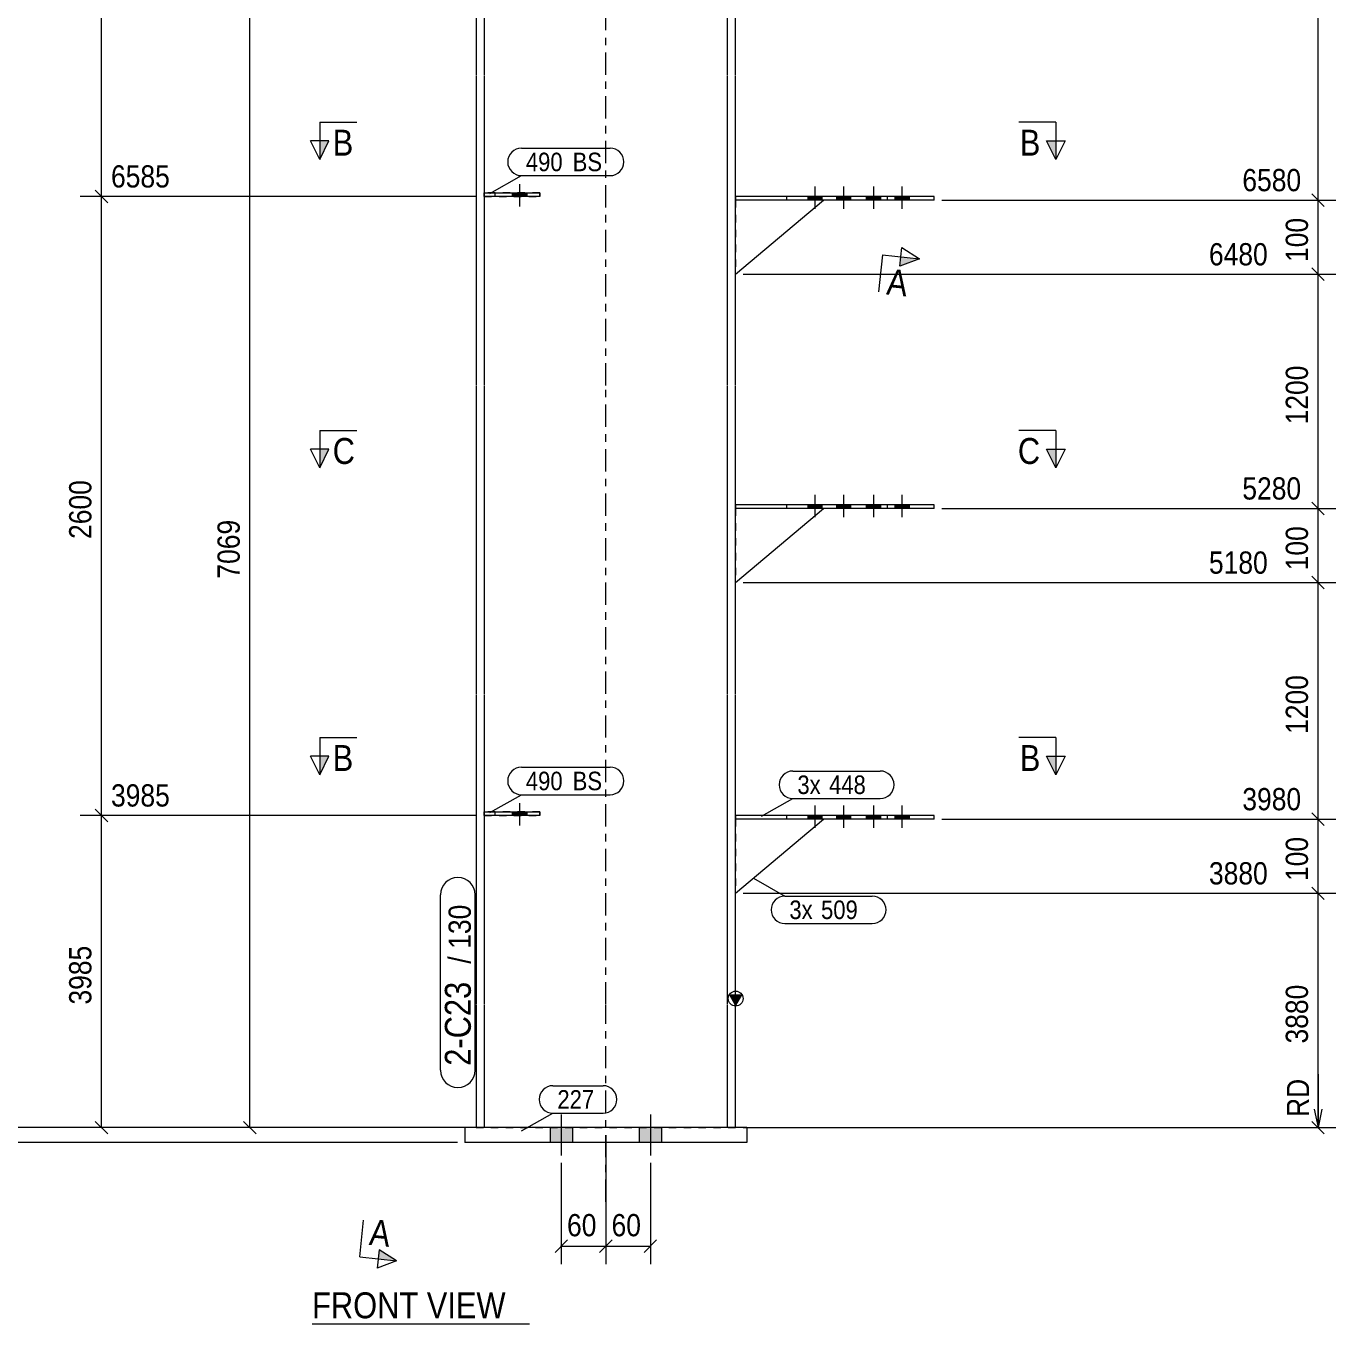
# Model space of a CAD drawing. Header units: millimetres. Extents: x 2 to 579, y 0 to 825.
# Drawn here: x 217.7 to 394.2, y 427.5 to 602.5 of the extents above; entities that cross this region are included whole.
import ezdxf

# ---------------------------------------------------------------- set-up
doc = ezdxf.new("R2010")
doc.units = ezdxf.units.MM
for name, pattern in [('XKITLINE00', [0]), ('XKITLINE01', [4, 1, -1, 1, -1]), ('XKITLINE02', [4, 2, -2]), ('XKITLINE03', [6, 3, -1, 1, -1])]:
    doc.linetypes.add(name, pattern=pattern)
for name, color, linetype, lineweight in [('Bolt', 3, 'Continuous', 0), ('Dimensions', 7, 'Continuous', 0), ('OtherObjectType', 7, 'Continuous', 0), ('Part', 2, 'Continuous', 0), ('PartMark', 7, 'Continuous', 0), ('Section', 6, 'Continuous', 0)]:
    doc.layers.add(name, color=color, linetype=linetype, lineweight=lineweight)
doc.styles.add('ARIAL', font='ARIAL.TTF')

# ---------------------------------------------------------------- blocks, each defined once
blk = doc.blocks.new('*A8')
at = {"layer": 'Bolt'}
for points in [[(291.31, 453.93), (291.31, 451.93), (288.31, 451.93), (288.31, 453.93)], [(291.31, 453.93), (291.31, 451.93), (288.31, 451.93), (288.31, 453.93)], [(303.31, 453.93), (303.31, 451.93), (300.31, 451.93), (300.31, 453.93)], [(303.31, 453.93), (303.31, 451.93), (300.31, 451.93), (300.31, 453.93)]]:
    blk.add_hatch(color=3, dxfattribs=at).paths.add_polyline_path(points, flags=17)
at = {"layer": 'Bolt', "color": 3, "linetype": 'XKITLINE00', "lineweight": 0}
for p, q in [((289.81, 455.68), (289.81, 450.18)), ((289.81, 455.68), (289.81, 450.18)), ((301.81, 455.68), (301.81, 450.18)), ((301.81, 455.68), (301.81, 450.18)), ((288.31, 453.93), (288.31, 451.93)), ((288.31, 453.93), (288.31, 451.93)), ((291.31, 453.93), (291.31, 451.93)), ((291.31, 453.93), (291.31, 451.93)), ((300.31, 453.93), (300.31, 451.93)), ((300.31, 453.93), (300.31, 451.93)), ((303.31, 453.93), (303.31, 451.93)), ((303.31, 453.93), (303.31, 451.93))]:
    blk.add_line(p, q, dxfattribs=at)
blk = doc.blocks.new('*A10')
at = {"layer": 'Bolt', "color": 3, "linetype": 'XKITLINE02', "lineweight": 0}
for p, q in [((283.23, 496.03), (283.23, 496.53)), ((284.21, 494.68), (284.21, 497.68)), ((285.19, 496.03), (285.19, 496.53))]:
    blk.add_line(p, q, dxfattribs=at)
blk = doc.blocks.new('*A11')
at = {"layer": 'Bolt'}
blk.add_hatch(color=3, dxfattribs=at).paths.add_polyline_path([(283.23, 496.03), (283.23, 496.53), (285.19, 496.53), (285.19, 496.03)], flags=17)
at = {"layer": 'Bolt', "color": 3, "linetype": 'XKITLINE00', "lineweight": 0}
for p, q in [((283.23, 496.03), (283.23, 496.53)), ((284.21, 494.68), (284.21, 497.68)), ((285.19, 496.03), (285.19, 496.53))]:
    blk.add_line(p, q, dxfattribs=at)
blk = doc.blocks.new('*A12')
at = {"layer": 'Bolt'}
for points in [[(324.94, 496.03), (324.94, 495.53), (323.04, 495.53), (323.04, 496.03)], [(328.79, 496.03), (328.79, 495.53), (326.89, 495.53), (326.89, 496.03)], [(332.83, 496.03), (332.83, 495.53), (330.92, 495.53), (330.92, 496.03)], [(336.68, 496.03), (336.68, 495.53), (334.78, 495.53), (334.78, 496.03)]]:
    blk.add_hatch(color=3, dxfattribs=at).paths.add_polyline_path(points, flags=17)
at = {"layer": 'Bolt', "color": 3, "linetype": 'XKITLINE00', "lineweight": 0}
for p, q in [((323.99, 497.37), (323.99, 494.37)), ((327.84, 497.37), (327.84, 494.37)), ((331.87, 497.37), (331.87, 494.37)), ((335.73, 497.37), (335.73, 494.37)), ((323.04, 496.03), (323.04, 495.53)), ((324.94, 496.03), (324.94, 495.53)), ((326.89, 496.03), (326.89, 495.53)), ((328.79, 496.03), (328.79, 495.53)), ((330.92, 496.03), (330.92, 495.53)), ((332.83, 496.03), (332.83, 495.53)), ((334.78, 496.03), (334.78, 495.53)), ((336.68, 496.03), (336.68, 495.53))]:
    blk.add_line(p, q, dxfattribs=at)
blk = doc.blocks.new('*A13')
at = {"layer": 'Bolt'}
for points in [[(324.94, 537.93), (324.94, 537.43), (323.04, 537.43), (323.04, 537.93)], [(328.79, 537.93), (328.79, 537.43), (326.89, 537.43), (326.89, 537.93)], [(332.83, 537.93), (332.83, 537.43), (330.92, 537.43), (330.92, 537.93)], [(336.68, 537.93), (336.68, 537.43), (334.78, 537.43), (334.78, 537.93)]]:
    blk.add_hatch(color=3, dxfattribs=at).paths.add_polyline_path(points, flags=17)
at = {"layer": 'Bolt', "color": 3, "linetype": 'XKITLINE00', "lineweight": 0}
for p, q in [((323.99, 539.27), (323.99, 536.27)), ((327.84, 539.27), (327.84, 536.27)), ((331.87, 539.27), (331.87, 536.27)), ((335.73, 539.27), (335.73, 536.27)), ((323.04, 537.93), (323.04, 537.43)), ((324.94, 537.93), (324.94, 537.43)), ((326.89, 537.93), (326.89, 537.43)), ((328.79, 537.93), (328.79, 537.43)), ((330.92, 537.93), (330.92, 537.43)), ((332.83, 537.93), (332.83, 537.43)), ((334.78, 537.93), (334.78, 537.43)), ((336.68, 537.93), (336.68, 537.43))]:
    blk.add_line(p, q, dxfattribs=at)
blk = doc.blocks.new('*A14')
at = {"layer": 'Bolt'}
for points in [[(324.94, 579.51), (324.94, 579.01), (323.04, 579.01), (323.04, 579.51)], [(328.79, 579.51), (328.79, 579.01), (326.89, 579.01), (326.89, 579.51)], [(332.83, 579.51), (332.83, 579.01), (330.92, 579.01), (330.92, 579.51)], [(336.68, 579.51), (336.68, 579.01), (334.78, 579.01), (334.78, 579.51)]]:
    blk.add_hatch(color=3, dxfattribs=at).paths.add_polyline_path(points, flags=17)
at = {"layer": 'Bolt', "color": 3, "linetype": 'XKITLINE00', "lineweight": 0}
for p, q in [((323.99, 580.85), (323.99, 577.85)), ((327.84, 580.85), (327.84, 577.85)), ((331.87, 580.85), (331.87, 577.85)), ((335.73, 580.85), (335.73, 577.85)), ((323.04, 579.51), (323.04, 579.01)), ((324.94, 579.51), (324.94, 579.01)), ((326.89, 579.51), (326.89, 579.01)), ((328.79, 579.51), (328.79, 579.01)), ((330.92, 579.51), (330.92, 579.01)), ((332.83, 579.51), (332.83, 579.01)), ((334.78, 579.51), (334.78, 579.01)), ((336.68, 579.51), (336.68, 579.01))]:
    blk.add_line(p, q, dxfattribs=at)
blk = doc.blocks.new('*A15')
at = {"layer": 'Bolt', "color": 3, "linetype": 'XKITLINE02', "lineweight": 0}
for p, q in [((284.21, 578.16), (284.21, 581.16)), ((283.23, 579.51), (283.23, 580.01)), ((285.19, 579.51), (285.19, 580.01))]:
    blk.add_line(p, q, dxfattribs=at)
blk = doc.blocks.new('*A16')
at = {"layer": 'Bolt'}
blk.add_hatch(color=3, dxfattribs=at).paths.add_polyline_path([(283.23, 579.51), (283.23, 580.01), (285.19, 580.01), (285.19, 579.51)], flags=17)
at = {"layer": 'Bolt', "color": 3, "linetype": 'XKITLINE00', "lineweight": 0}
for p, q in [((284.21, 578.16), (284.21, 581.16)), ((283.23, 579.51), (283.23, 580.01)), ((285.19, 579.51), (285.19, 580.01))]:
    blk.add_line(p, q, dxfattribs=at)
blk = doc.blocks.new('*A19')
at = {"layer": 'Part'}
blk.add_hatch(color=2, dxfattribs=at).paths.add_polyline_path([(312.51, 471.84), (314.11, 471.84), (313.31, 470.44)], flags=17)
at = {"layer": 'Part', "color": 7, "linetype": 'XKITLINE03', "lineweight": 0}
for p, q in [((295.81, 595.91), (295.81, 687.62)), ((295.81, 554.01), (295.81, 595.81)), ((295.81, 512.43), (295.81, 553.91)), ((295.81, 470.53), (295.81, 512.33)), ((295.81, 443.93), (295.81, 470.43))]:
    blk.add_line(p, q, dxfattribs=at)
at = {"layer": 'Part', "color": 7, "linetype": 'XKITLINE01', "lineweight": 0}
for p, q in [((278.31, 649.3), (278.31, 679.47)), ((278.31, 679.47), (279.41, 679.35)), ((312.21, 675.9), (279.41, 679.35)), ((279.41, 679.35), (279.41, 595.91)), ((279.41, 595.81), (279.41, 580.01)), ((278.31, 453.93), (313.31, 453.93))]:
    blk.add_line(p, q, dxfattribs=at)
at = {"layer": 'Part', "color": 2, "linetype": 'XKITLINE00', "lineweight": 0}
for p, q in [((312.21, 595.91), (312.21, 675.9)), ((312.21, 675.9), (313.31, 675.78)), ((313.31, 595.91), (313.31, 675.78)), ((278.31, 649.3), (278.31, 595.91)), ((279.41, 649.19), (279.41, 595.91)), ((278.31, 595.81), (278.31, 554.01)), ((279.41, 595.81), (279.41, 554.01)), ((312.21, 554.01), (312.21, 595.81)), ((313.31, 554.01), (313.31, 595.81)), ((278.31, 553.91), (278.31, 512.43)), ((279.41, 553.91), (279.41, 512.43)), ((312.21, 512.43), (312.21, 553.91)), ((313.31, 512.43), (313.31, 553.91)), ((278.31, 512.33), (278.31, 470.53)), ((279.41, 512.33), (279.41, 470.53)), ((312.21, 470.53), (312.21, 512.33)), ((313.31, 470.53), (313.31, 512.33)), ((313.31, 470.44), (312.51, 471.84)), ((312.51, 471.84), (314.11, 471.84)), ((314.11, 471.84), (313.31, 470.44)), ((278.31, 470.43), (278.31, 453.93)), ((279.41, 470.43), (279.41, 453.93)), ((312.21, 453.93), (312.21, 470.43)), ((313.31, 453.93), (313.31, 470.43))]:
    blk.add_line(p, q, dxfattribs=at)
blk.add_circle((313.31, 471.34), 1, dxfattribs=at)
blk = doc.blocks.new('*A23')
at = {"layer": 'Part', "color": 2, "linetype": 'XKITLINE00', "lineweight": 0}
for p, q in [((314.81, 453.93), (276.81, 453.93)), ((276.81, 453.93), (276.81, 451.93)), ((314.81, 453.93), (314.81, 451.93)), ((314.81, 451.93), (276.81, 451.93))]:
    blk.add_line(p, q, dxfattribs=at)
blk = doc.blocks.new('*A29')
at = {"layer": 'Part', "color": 7, "linetype": 'XKITLINE01', "lineweight": 0}
for p, q in [((286.91, 496.53), (279.41, 496.53)), ((279.41, 496.53), (279.41, 496.03)), ((280.91, 496.03), (280.91, 496.53)), ((286.91, 496.03), (286.91, 496.53)), ((279.41, 496.03), (286.91, 496.03))]:
    blk.add_line(p, q, dxfattribs=at)
blk = doc.blocks.new('*A30')
at = {"layer": 'Part', "color": 2, "linetype": 'XKITLINE00', "lineweight": 0}
for p, q in [((279.41, 496.53), (286.91, 496.53)), ((286.91, 496.53), (286.91, 496.03)), ((286.91, 496.03), (279.41, 496.03))]:
    blk.add_line(p, q, dxfattribs=at)
at = {"layer": 'Part', "color": 7, "linetype": 'XKITLINE01', "lineweight": 0}
for p, q in [((279.41, 496.03), (279.41, 496.53)), ((280.91, 496.03), (280.91, 496.53))]:
    blk.add_line(p, q, dxfattribs=at)
blk = doc.blocks.new('*A31')
at = {"layer": 'Part', "color": 2, "linetype": 'XKITLINE00', "lineweight": 0}
blk.add_line((313.31, 485.53), (325.14, 495.53), dxfattribs=at)
at = {"layer": 'Part', "color": 7, "linetype": 'XKITLINE01', "lineweight": 0}
for p, q in [((313.31, 495.53), (313.31, 485.53)), ((325.14, 495.53), (313.31, 495.53))]:
    blk.add_line(p, q, dxfattribs=at)
blk = doc.blocks.new('*A32')
at = {"layer": 'Part', "color": 2, "linetype": 'XKITLINE00', "lineweight": 0}
for p, q in [((340.08, 496.03), (313.31, 496.03)), ((340.08, 495.53), (313.31, 495.53)), ((320.21, 495.53), (320.21, 496.03)), ((333.8, 495.53), (333.8, 496.03)), ((340.08, 495.53), (340.08, 496.03))]:
    blk.add_line(p, q, dxfattribs=at)
at = {"layer": 'Part', "color": 7, "linetype": 'XKITLINE01', "lineweight": 0}
for p, q in [((313.31, 496.03), (313.31, 495.53)), ((313.31, 495.53), (313.31, 496.03)), ((323.56, 495.53), (323.56, 496.03))]:
    blk.add_line(p, q, dxfattribs=at)
blk = doc.blocks.new('*A33')
at = {"layer": 'Part', "color": 2, "linetype": 'XKITLINE00', "lineweight": 0}
blk.add_line((313.31, 527.43), (325.14, 537.43), dxfattribs=at)
at = {"layer": 'Part', "color": 7, "linetype": 'XKITLINE01', "lineweight": 0}
for p, q in [((313.31, 537.43), (313.31, 527.43)), ((325.14, 537.43), (313.31, 537.43))]:
    blk.add_line(p, q, dxfattribs=at)
blk = doc.blocks.new('*A34')
at = {"layer": 'Part', "color": 2, "linetype": 'XKITLINE00', "lineweight": 0}
for p, q in [((340.08, 537.93), (313.31, 537.93)), ((340.08, 537.43), (313.31, 537.43)), ((320.21, 537.43), (320.21, 537.93)), ((333.8, 537.43), (333.8, 537.93)), ((340.08, 537.43), (340.08, 537.93))]:
    blk.add_line(p, q, dxfattribs=at)
at = {"layer": 'Part', "color": 7, "linetype": 'XKITLINE01', "lineweight": 0}
for p, q in [((313.31, 537.93), (313.31, 537.43)), ((313.31, 537.43), (313.31, 537.93)), ((323.56, 537.43), (323.56, 537.93))]:
    blk.add_line(p, q, dxfattribs=at)
blk = doc.blocks.new('*A35')
at = {"layer": 'Part', "color": 2, "linetype": 'XKITLINE00', "lineweight": 0}
blk.add_line((313.31, 569.01), (325.14, 579.01), dxfattribs=at)
at = {"layer": 'Part', "color": 7, "linetype": 'XKITLINE01', "lineweight": 0}
for p, q in [((313.31, 579.01), (313.31, 569.01)), ((325.14, 579.01), (313.31, 579.01))]:
    blk.add_line(p, q, dxfattribs=at)
blk = doc.blocks.new('*A36')
at = {"layer": 'Part', "color": 2, "linetype": 'XKITLINE00', "lineweight": 0}
for p, q in [((340.08, 579.51), (313.31, 579.51)), ((320.21, 579.01), (320.21, 579.51)), ((333.8, 579.01), (333.8, 579.51)), ((340.08, 579.01), (340.08, 579.51)), ((340.08, 579.01), (313.31, 579.01))]:
    blk.add_line(p, q, dxfattribs=at)
at = {"layer": 'Part', "color": 7, "linetype": 'XKITLINE01', "lineweight": 0}
for p, q in [((313.31, 579.51), (313.31, 579.01)), ((313.31, 579.01), (313.31, 579.51)), ((323.56, 579.01), (323.56, 579.51))]:
    blk.add_line(p, q, dxfattribs=at)
blk = doc.blocks.new('*A37')
at = {"layer": 'Part', "color": 7, "linetype": 'XKITLINE01', "lineweight": 0}
for p, q in [((286.91, 580.01), (279.41, 580.01)), ((279.41, 580.01), (279.41, 579.51)), ((279.41, 579.51), (286.91, 579.51)), ((280.91, 579.51), (280.91, 580.01)), ((286.91, 579.51), (286.91, 580.01))]:
    blk.add_line(p, q, dxfattribs=at)
blk = doc.blocks.new('*A38')
at = {"layer": 'Part', "color": 2, "linetype": 'XKITLINE00', "lineweight": 0}
for p, q in [((279.41, 580.01), (286.91, 580.01)), ((286.91, 579.51), (279.41, 579.51)), ((286.91, 580.01), (286.91, 579.51))]:
    blk.add_line(p, q, dxfattribs=at)
at = {"layer": 'Part', "color": 7, "linetype": 'XKITLINE01', "lineweight": 0}
for p, q in [((279.41, 579.51), (279.41, 580.01)), ((280.91, 579.51), (280.91, 580.01))]:
    blk.add_line(p, q, dxfattribs=at)
blk = doc.blocks.new('*A101')
at = {"layer": 'Dimensions', "color": 7, "linetype": 'XKITLINE00', "lineweight": 0}
for p, q in [((297.4, 696.46), (172.96, 696.46)), ((174.96, 697.31), (176.66, 695.61)), ((175.81, 451.93), (175.81, 696.46)), ((174.96, 452.78), (176.66, 451.08)), ((275.81, 451.93), (172.96, 451.93))]:
    blk.add_line(p, q, dxfattribs=at)
at = {"layer": 'Dimensions', "color": 3}
for p in [(175.81, 696.46), (175.81, 451.93)]:
    blk.add_point(p, dxfattribs=at)
at = {"layer": 'Dimensions', "color": 3, "style": 'ARIAL', "width": 0.85}
blk.add_text('7944', height=3, rotation=90.0002, dxfattribs=at).set_placement((174.46, 569.74))
blk = doc.blocks.new('*A102')
at = {"layer": 'Dimensions', "color": 7, "linetype": 'XKITLINE00', "lineweight": 0}
for p, q in [((277.31, 453.93), (184.96, 453.93)), ((186.96, 454.78), (188.66, 453.08)), ((187.81, 451.93), (187.81, 453.93)), ((186.96, 452.78), (188.66, 451.08)), ((275.81, 451.93), (184.96, 451.93))]:
    blk.add_line(p, q, dxfattribs=at)
at = {"layer": 'Dimensions', "color": 3}
for p in [(187.81, 453.93), (187.81, 451.93)]:
    blk.add_point(p, dxfattribs=at)
at = {"layer": 'Dimensions', "color": 3, "style": 'ARIAL', "width": 0.85}
blk.add_text('20', height=3, rotation=90.0002, dxfattribs=at).set_placement((186.46, 450.7))
blk = doc.blocks.new('*A103')
at = {"layer": 'Dimensions', "color": 7, "linetype": 'XKITLINE00', "lineweight": 0}
for p, q in [((314.31, 485.53), (394.21, 485.53)), ((390.96, 486.38), (392.66, 484.68)), ((391.81, 453.93), (391.81, 485.53)), ((391.81, 461.15), (391.81, 453.93)), ((391.31, 456.43), (391.81, 453.93)), ((392.31, 456.43), (391.81, 453.93)), ((314.31, 453.93), (394.21, 453.93)), ((314.31, 453.93), (394.21, 453.93)), ((390.96, 454.78), (392.66, 453.08))]:
    blk.add_line(p, q, dxfattribs=at)
at = {"layer": 'Dimensions', "color": 3}
for p in [(391.81, 485.53), (391.81, 453.93)]:
    blk.add_point(p, dxfattribs=at)
at = {"layer": 'Dimensions', "color": 7}
blk.add_point((391.81, 453.93), dxfattribs=at)
at = {"layer": 'Dimensions', "color": 3, "style": 'ARIAL', "width": 0.85}
blk.add_text('3880', height=3, dxfattribs=at).set_placement((377.11, 486.73))
for s, p in [('3880', (390.46, 465.28)), ('RD', (390.61, 455.37))]:
    blk.add_text(s, height=3, rotation=90.0002, dxfattribs=at).set_placement(p)
blk = doc.blocks.new('*A104')
at = {"layer": 'Dimensions', "color": 7, "linetype": 'XKITLINE00', "lineweight": 0}
for p, q in [((390.96, 496.38), (392.66, 494.68)), ((341.08, 495.53), (394.21, 495.53)), ((391.81, 485.53), (391.81, 495.53)), ((314.31, 485.53), (394.21, 485.53)), ((390.96, 486.38), (392.66, 484.68))]:
    blk.add_line(p, q, dxfattribs=at)
at = {"layer": 'Dimensions', "color": 3}
for p in [(391.81, 495.53), (391.81, 485.53)]:
    blk.add_point(p, dxfattribs=at)
at = {"layer": 'Dimensions', "color": 3, "style": 'ARIAL', "width": 0.85}
blk.add_text('3980', height=3, dxfattribs=at).set_placement((381.61, 496.73))
blk.add_text('100', height=3, rotation=90.0002, dxfattribs=at).set_placement((390.46, 487.19))
blk = doc.blocks.new('*A105')
at = {"layer": 'Dimensions', "color": 7, "linetype": 'XKITLINE00', "lineweight": 0}
for p, q in [((390.96, 528.28), (392.66, 526.58)), ((314.31, 527.43), (394.21, 527.43)), ((391.81, 495.53), (391.81, 527.43)), ((390.96, 496.38), (392.66, 494.68)), ((341.08, 495.53), (394.21, 495.53))]:
    blk.add_line(p, q, dxfattribs=at)
at = {"layer": 'Dimensions', "color": 3}
for p in [(391.81, 527.43), (391.81, 495.53)]:
    blk.add_point(p, dxfattribs=at)
at = {"layer": 'Dimensions', "color": 3, "style": 'ARIAL', "width": 0.85}
blk.add_text('5180', height=3, dxfattribs=at).set_placement((377.11, 528.63))
blk.add_text('1200', height=3, rotation=90.0002, dxfattribs=at).set_placement((390.46, 507.03))
blk = doc.blocks.new('*A106')
at = {"layer": 'Dimensions', "color": 7, "linetype": 'XKITLINE00', "lineweight": 0}
for p, q in [((341.08, 537.43), (394.21, 537.43)), ((390.96, 538.28), (392.66, 536.58)), ((391.81, 527.43), (391.81, 537.43)), ((390.96, 528.28), (392.66, 526.58)), ((314.31, 527.43), (394.21, 527.43))]:
    blk.add_line(p, q, dxfattribs=at)
at = {"layer": 'Dimensions', "color": 3}
for p in [(391.81, 537.43), (391.81, 527.43)]:
    blk.add_point(p, dxfattribs=at)
at = {"layer": 'Dimensions', "color": 3, "style": 'ARIAL', "width": 0.85}
blk.add_text('5280', height=3, dxfattribs=at).set_placement((381.61, 538.63))
blk.add_text('100', height=3, rotation=90.0002, dxfattribs=at).set_placement((390.46, 529.09))
blk = doc.blocks.new('*A107')
at = {"layer": 'Dimensions', "color": 7, "linetype": 'XKITLINE00', "lineweight": 0}
for p, q in [((314.31, 569.01), (394.21, 569.01)), ((390.96, 569.86), (392.66, 568.16)), ((391.81, 537.43), (391.81, 569.01)), ((341.08, 537.43), (394.21, 537.43)), ((390.96, 538.28), (392.66, 536.58))]:
    blk.add_line(p, q, dxfattribs=at)
at = {"layer": 'Dimensions', "color": 3}
for p in [(391.81, 569.01), (391.81, 537.43)]:
    blk.add_point(p, dxfattribs=at)
at = {"layer": 'Dimensions', "color": 3, "style": 'ARIAL', "width": 0.85}
blk.add_text('6480', height=3, dxfattribs=at).set_placement((377.11, 570.21))
blk.add_text('1200', height=3, rotation=90.0002, dxfattribs=at).set_placement((390.46, 548.77))
blk = doc.blocks.new('*A108')
at = {"layer": 'Dimensions', "color": 7, "linetype": 'XKITLINE00', "lineweight": 0}
for p, q in [((390.96, 579.86), (392.66, 578.16)), ((341.08, 579.01), (394.21, 579.01)), ((391.81, 569.01), (391.81, 579.01)), ((314.31, 569.01), (394.21, 569.01)), ((390.96, 569.86), (392.66, 568.16))]:
    blk.add_line(p, q, dxfattribs=at)
at = {"layer": 'Dimensions', "color": 3}
for p in [(391.81, 579.01), (391.81, 569.01)]:
    blk.add_point(p, dxfattribs=at)
at = {"layer": 'Dimensions', "color": 3, "style": 'ARIAL', "width": 0.85}
blk.add_text('6580', height=3, dxfattribs=at).set_placement((381.61, 580.21))
blk.add_text('100', height=3, rotation=90.0002, dxfattribs=at).set_placement((390.46, 570.67))
blk = doc.blocks.new('*A109')
at = {"layer": 'Dimensions', "color": 7, "linetype": 'XKITLINE00', "lineweight": 0}
for p, q in [((390.96, 660.84), (392.66, 659.15)), ((314.2, 660), (394.21, 660)), ((391.81, 579.01), (391.81, 660)), ((390.96, 579.86), (392.66, 578.16)), ((341.08, 579.01), (394.21, 579.01))]:
    blk.add_line(p, q, dxfattribs=at)
at = {"layer": 'Dimensions', "color": 3}
for p in [(391.81, 660), (391.81, 579.01)]:
    blk.add_point(p, dxfattribs=at)
at = {"layer": 'Dimensions', "color": 3, "style": 'ARIAL', "width": 0.85}
blk.add_text('7560', height=3, dxfattribs=at).set_placement((377.11, 661.2))
blk.add_text('980', height=3, rotation=90.0002, dxfattribs=at).set_placement((390.46, 616.16))
blk = doc.blocks.new('*A113')
at = {"layer": 'Dimensions', "color": 7, "linetype": 'XKITLINE00', "lineweight": 0}
for p, q in [((295.81, 452.93), (295.81, 435.53)), ((289.81, 449.18), (289.81, 435.53)), ((290.66, 438.78), (288.96, 437.08)), ((289.81, 437.93), (295.81, 437.93)), ((296.66, 438.78), (294.96, 437.08))]:
    blk.add_line(p, q, dxfattribs=at)
at = {"layer": 'Dimensions', "color": 3}
for p in [(289.81, 437.93), (295.81, 437.93)]:
    blk.add_point(p, dxfattribs=at)
at = {"layer": 'Dimensions', "color": 3, "style": 'ARIAL', "width": 0.85}
blk.add_text('60', height=3, dxfattribs=at).set_placement((290.58, 439.28))
blk = doc.blocks.new('*A114')
at = {"layer": 'Dimensions', "color": 7, "linetype": 'XKITLINE00', "lineweight": 0}
for p, q in [((295.81, 452.93), (295.81, 435.53)), ((301.81, 449.18), (301.81, 435.53)), ((296.66, 438.78), (294.96, 437.08)), ((295.81, 437.93), (301.81, 437.93)), ((302.66, 438.78), (300.96, 437.08))]:
    blk.add_line(p, q, dxfattribs=at)
at = {"layer": 'Dimensions', "color": 3}
for p in [(295.81, 437.93), (301.81, 437.93)]:
    blk.add_point(p, dxfattribs=at)
at = {"layer": 'Dimensions', "color": 3, "style": 'ARIAL', "width": 0.85}
blk.add_text('60', height=3, dxfattribs=at).set_placement((296.58, 439.28))
blk = doc.blocks.new('*A115')
at = {"layer": 'PartMark', "color": 7, "linetype": 'XKITLINE00', "lineweight": 0}
for p, q in [((273.51, 461.68), (273.51, 485.33)), ((278.21, 461.68), (278.21, 485.33))]:
    blk.add_line(p, q, dxfattribs=at)
for centre, start, end in [((275.86, 485.33), 0, 180), ((275.86, 461.68), 180, 0)]:
    blk.add_arc(centre, 2.35, start, end, dxfattribs=at)
at = {"layer": 'PartMark', "color": 3, "style": 'ARIAL', "width": 0.85}
for s, p in [('130', (277.61, 478.05)), ('/', (277.61, 476.04))]:
    blk.add_text(s, height=3, rotation=90.0002, dxfattribs=at).set_placement(p)
at = {"layer": 'PartMark', "color": 1, "style": 'ARIAL', "width": 0.85}
blk.add_text('2-C23', height=3.5, rotation=90.0002, dxfattribs=at).set_placement((277.61, 462.28))
blk = doc.blocks.new('*A116')
at = {"layer": 'PartMark', "color": 7, "linetype": 'XKITLINE00', "lineweight": 0}
for p, q in [((321.03, 502.02), (332.81, 502.02)), ((316.78, 495.93), (321.03, 498.32)), ((321.03, 498.32), (332.81, 498.32))]:
    blk.add_line(p, q, dxfattribs=at)
for centre, start, end in [((321.03, 500.17), 90, 270), ((332.81, 500.17), 270, 90)]:
    blk.add_arc(centre, 1.85, start, end, dxfattribs=at)
at = {"layer": 'PartMark', "color": 3, "style": 'ARIAL', "width": 0.85}
for s, p in [('3x', (321.63, 498.92)), ('448', (325.9, 498.92))]:
    blk.add_text(s, height=2.5, dxfattribs=at).set_placement(p)
blk = doc.blocks.new('*A117')
at = {"layer": 'PartMark', "color": 7, "linetype": 'XKITLINE00', "lineweight": 0}
for p, q in [((315.7, 487.56), (319.95, 485.16)), ((319.95, 485.16), (331.73, 485.16)), ((319.95, 481.46), (331.73, 481.46))]:
    blk.add_line(p, q, dxfattribs=at)
for centre, start, end in [((319.95, 483.31), 90, 270), ((331.73, 483.31), 270, 90)]:
    blk.add_arc(centre, 1.85, start, end, dxfattribs=at)
at = {"layer": 'PartMark', "color": 3, "style": 'ARIAL', "width": 0.85}
for s, p in [('3x', (320.55, 482.06)), ('509', (324.82, 482.06))]:
    blk.add_text(s, height=2.5, dxfattribs=at).set_placement(p)
blk = doc.blocks.new('*A119')
at = {"layer": 'PartMark', "color": 7, "linetype": 'XKITLINE00', "lineweight": 0}
for p, q in [((284.43, 586.01), (296.39, 586.01)), ((280.18, 579.92), (284.43, 582.31)), ((284.43, 582.31), (296.39, 582.31))]:
    blk.add_line(p, q, dxfattribs=at)
for centre, start, end in [((284.43, 584.16), 90, 270), ((296.39, 584.16), 270, 90)]:
    blk.add_arc(centre, 1.85, start, end, dxfattribs=at)
at = {"layer": 'PartMark', "color": 3, "style": 'ARIAL', "width": 0.85}
for s, p in [('490', (285.03, 582.91)), ('BS', (291.34, 582.91))]:
    blk.add_text(s, height=2.5, dxfattribs=at).set_placement(p)
blk = doc.blocks.new('*A120')
at = {"layer": 'PartMark', "color": 7, "linetype": 'XKITLINE00', "lineweight": 0}
for p, q in [((284.43, 502.53), (296.39, 502.53)), ((280.18, 496.44), (284.43, 498.83)), ((284.43, 498.83), (296.39, 498.83))]:
    blk.add_line(p, q, dxfattribs=at)
for centre, start, end in [((284.43, 500.68), 90, 270), ((296.39, 500.68), 270, 90)]:
    blk.add_arc(centre, 1.85, start, end, dxfattribs=at)
at = {"layer": 'PartMark', "color": 3, "style": 'ARIAL', "width": 0.85}
for s, p in [('490', (285.03, 499.43)), ('BS', (291.34, 499.43))]:
    blk.add_text(s, height=2.5, dxfattribs=at).set_placement(p)
blk = doc.blocks.new('*A121')
at = {"layer": 'Section'}
for points in [[(258.49, 545.43), (257.24, 542.93), (257.24, 545.43)], [(356.47, 545.43), (356.47, 542.93), (355.22, 545.43)]]:
    blk.add_hatch(color=3, dxfattribs=at).paths.add_polyline_path(points, flags=17)
at = {"layer": 'Section', "color": 1, "linetype": 'XKITLINE00', "lineweight": 0}
for p, q in [((257.24, 547.93), (262.24, 547.93)), ((257.24, 547.93), (257.24, 542.93)), ((356.47, 547.93), (351.47, 547.93)), ((356.47, 547.93), (356.47, 542.93))]:
    blk.add_line(p, q, dxfattribs=at)
at = {"layer": 'Section', "color": 3, "linetype": 'XKITLINE00', "lineweight": 0}
for p, q in [((257.24, 542.93), (255.99, 545.43)), ((258.49, 545.43), (255.99, 545.43)), ((257.24, 542.93), (258.49, 545.43)), ((355.22, 545.43), (357.72, 545.43)), ((356.47, 542.93), (355.22, 545.43)), ((357.72, 545.43), (356.47, 542.93))]:
    blk.add_line(p, q, dxfattribs=at)
at = {"layer": 'Section', "color": 7, "style": 'ARIAL', "width": 0.85}
for p in [(258.99, 543.43), (351.35, 543.43)]:
    blk.add_text('C', height=3.5, dxfattribs=at).set_placement(p)
blk = doc.blocks.new('*A122')
at = {"layer": 'Section'}
for points in [[(335.59, 571.36), (338.07, 571.1), (335.46, 570.12)], [(265.26, 437.47), (267.61, 435.97), (265.12, 436.23)]]:
    blk.add_hatch(color=3, dxfattribs=at).paths.add_polyline_path(points, flags=17)
at = {"layer": 'Section', "color": 3, "linetype": 'XKITLINE00', "lineweight": 0}
for p, q in [((335.46, 570.12), (335.72, 572.61)), ((335.72, 572.61), (338.07, 571.1)), ((338.07, 571.1), (335.46, 570.12)), ((265.26, 437.47), (264.99, 434.99)), ((267.61, 435.97), (265.26, 437.47)), ((267.61, 435.97), (264.99, 434.99))]:
    blk.add_line(p, q, dxfattribs=at)
at = {"layer": 'Section', "color": 1, "linetype": 'XKITLINE00', "lineweight": 0}
for p, q in [((333.1, 571.63), (332.58, 566.65)), ((333.1, 571.63), (338.07, 571.1)), ((262.64, 436.49), (263.16, 441.46)), ((262.64, 436.49), (267.61, 435.97))]:
    blk.add_line(p, q, dxfattribs=at)
at = {"layer": 'Section', "color": 7, "style": 'ARIAL', "width": 0.85}
for p in [(333.55, 566.3), (263.82, 438.13)]:
    blk.add_text('A', height=3.5, rotation=-6.0218, dxfattribs=at).set_placement(p)
blk = doc.blocks.new('*A123')
at = {"layer": 'Section'}
for points in [[(258.49, 504.03), (257.24, 501.53), (257.24, 504.03)], [(356.47, 504.03), (356.47, 501.53), (355.22, 504.03)]]:
    blk.add_hatch(color=3, dxfattribs=at).paths.add_polyline_path(points, flags=17)
at = {"layer": 'Section', "color": 1, "linetype": 'XKITLINE00', "lineweight": 0}
for p, q in [((257.24, 506.53), (262.24, 506.53)), ((257.24, 506.53), (257.24, 501.53)), ((356.47, 506.53), (351.47, 506.53)), ((356.47, 506.53), (356.47, 501.53))]:
    blk.add_line(p, q, dxfattribs=at)
at = {"layer": 'Section', "color": 3, "linetype": 'XKITLINE00', "lineweight": 0}
for p, q in [((257.24, 501.53), (255.99, 504.03)), ((258.49, 504.03), (255.99, 504.03)), ((257.24, 501.53), (258.49, 504.03)), ((355.22, 504.03), (357.72, 504.03)), ((356.47, 501.53), (355.22, 504.03)), ((357.72, 504.03), (356.47, 501.53))]:
    blk.add_line(p, q, dxfattribs=at)
at = {"layer": 'Section', "color": 7, "style": 'ARIAL', "width": 0.85}
for p in [(258.99, 502.03), (351.61, 502.03)]:
    blk.add_text('B', height=3.5, dxfattribs=at).set_placement(p)
blk = doc.blocks.new('*A125')
at = {"layer": 'Section'}
for points in [[(234.55, 712.23), (237.04, 711.96), (234.42, 710.98)], [(147.57, 437.47), (149.92, 435.97), (147.44, 436.23)]]:
    blk.add_hatch(color=3, dxfattribs=at).paths.add_polyline_path(points, flags=17)
at = {"layer": 'Section', "color": 3, "linetype": 'XKITLINE00', "lineweight": 0}
for p, q in [((234.42, 710.98), (234.68, 713.47)), ((234.68, 713.47), (237.04, 711.96)), ((237.04, 711.96), (234.42, 710.98)), ((147.57, 437.47), (147.31, 434.99)), ((149.92, 435.97), (147.57, 437.47)), ((149.92, 435.97), (147.31, 434.99))]:
    blk.add_line(p, q, dxfattribs=at)
at = {"layer": 'Section', "color": 1, "linetype": 'XKITLINE00', "lineweight": 0}
for p, q in [((232.06, 712.49), (231.54, 707.52)), ((232.06, 712.49), (237.04, 711.96)), ((144.95, 436.49), (145.47, 441.46)), ((144.95, 436.49), (149.92, 435.97))]:
    blk.add_line(p, q, dxfattribs=at)
at = {"layer": 'Section', "color": 7, "style": 'ARIAL', "width": 0.85}
for p in [(232.51, 707.16), (146.13, 438.13)]:
    blk.add_text('E', height=3.5, rotation=-6.0218, dxfattribs=at).set_placement(p)
blk = doc.blocks.new('*A126')
at = {"layer": 'Section'}
for points in [[(258.49, 587.01), (257.24, 584.51), (257.24, 587.01)], [(356.47, 587.01), (356.47, 584.51), (355.22, 587.01)]]:
    blk.add_hatch(color=3, dxfattribs=at).paths.add_polyline_path(points, flags=17)
at = {"layer": 'Section', "color": 1, "linetype": 'XKITLINE00', "lineweight": 0}
for p, q in [((257.24, 589.51), (262.24, 589.51)), ((257.24, 589.51), (257.24, 584.51)), ((356.47, 589.51), (351.47, 589.51)), ((356.47, 589.51), (356.47, 584.51))]:
    blk.add_line(p, q, dxfattribs=at)
at = {"layer": 'Section', "color": 3, "linetype": 'XKITLINE00', "lineweight": 0}
for p, q in [((257.24, 584.51), (255.99, 587.01)), ((258.49, 587.01), (255.99, 587.01)), ((257.24, 584.51), (258.49, 587.01)), ((355.22, 587.01), (357.72, 587.01)), ((356.47, 584.51), (355.22, 587.01)), ((357.72, 587.01), (356.47, 584.51))]:
    blk.add_line(p, q, dxfattribs=at)
at = {"layer": 'Section', "color": 7, "style": 'ARIAL', "width": 0.85}
for p in [(258.99, 585.01), (351.61, 585.01)]:
    blk.add_text('B', height=3.5, dxfattribs=at).set_placement(p)
blk = doc.blocks.new('*A127')
at = {"layer": 'OtherObjectType', "color": 7, "linetype": 'XKITLINE00', "lineweight": 0}
blk.add_line((256.21, 427.47), (285.5, 427.47), dxfattribs=at)
at = {"layer": 'OtherObjectType', "color": 7, "style": 'ARIAL', "width": 0.85}
blk.add_text('FRONT VIEW', height=3.5, dxfattribs=at).set_placement((256.21, 428.22))
blk = doc.blocks.new('*A129')
at = {"layer": 'Dimensions', "color": 7, "linetype": 'XKITLINE00', "lineweight": 0}
for p, q in [((186.96, 680.32), (188.66, 678.62)), ((277.31, 679.47), (184.96, 679.47)), ((187.81, 453.93), (187.81, 679.47)), ((277.31, 453.93), (184.96, 453.93)), ((186.96, 454.78), (188.66, 453.08))]:
    blk.add_line(p, q, dxfattribs=at)
at = {"layer": 'Dimensions', "color": 3}
for p in [(187.81, 679.47), (187.81, 453.93)]:
    blk.add_point(p, dxfattribs=at)
at = {"layer": 'Dimensions', "color": 3, "style": 'ARIAL', "width": 0.85}
blk.add_text('7755', height=3, rotation=90.0002, dxfattribs=at).set_placement((186.46, 562.25))
blk = doc.blocks.new('*A131')
at = {"layer": 'Dimensions', "color": 7, "linetype": 'XKITLINE00', "lineweight": 0}
for p, q in [((295.51, 678.56), (196.96, 678.56)), ((198.96, 679.41), (200.66, 677.71)), ((199.81, 453.93), (199.81, 678.56)), ((277.31, 453.93), (196.96, 453.93)), ((198.96, 454.78), (200.66, 453.08))]:
    blk.add_line(p, q, dxfattribs=at)
at = {"layer": 'Dimensions', "color": 3}
for p in [(199.81, 678.56), (199.81, 453.93)]:
    blk.add_point(p, dxfattribs=at)
at = {"layer": 'Dimensions', "color": 3, "style": 'ARIAL', "width": 0.85}
blk.add_text('7745', height=3, dxfattribs=at).set_placement((201.11, 679.76))
blk.add_text('7745', height=3, rotation=90.0002, dxfattribs=at).set_placement((198.46, 561.79))
blk = doc.blocks.new('*A134')
at = {"layer": 'Dimensions', "color": 7, "linetype": 'XKITLINE00', "lineweight": 0}
for p, q in [((226.96, 496.88), (228.66, 495.18)), ((278.41, 496.03), (224.96, 496.03)), ((227.81, 453.93), (227.81, 496.03)), ((277.31, 453.93), (224.96, 453.93)), ((226.96, 454.78), (228.66, 453.08))]:
    blk.add_line(p, q, dxfattribs=at)
at = {"layer": 'Dimensions', "color": 3}
for p in [(227.81, 496.03), (227.81, 453.93)]:
    blk.add_point(p, dxfattribs=at)
at = {"layer": 'Dimensions', "color": 3, "style": 'ARIAL', "width": 0.85}
blk.add_text('3985', height=3, dxfattribs=at).set_placement((229.11, 497.23))
blk.add_text('3985', height=3, rotation=90.0002, dxfattribs=at).set_placement((226.46, 470.53))
blk = doc.blocks.new('*A135')
at = {"layer": 'Dimensions', "color": 7, "linetype": 'XKITLINE00', "lineweight": 0}
for p, q in [((278.41, 579.51), (224.96, 579.51)), ((226.96, 580.36), (228.66, 578.66)), ((227.81, 496.03), (227.81, 579.51)), ((226.96, 496.88), (228.66, 495.18)), ((278.41, 496.03), (224.96, 496.03))]:
    blk.add_line(p, q, dxfattribs=at)
at = {"layer": 'Dimensions', "color": 3}
for p in [(227.81, 579.51), (227.81, 496.03)]:
    blk.add_point(p, dxfattribs=at)
at = {"layer": 'Dimensions', "color": 3, "style": 'ARIAL', "width": 0.85}
blk.add_text('6585', height=3, dxfattribs=at).set_placement((229.11, 580.71))
blk.add_text('2600', height=3, rotation=90.0002, dxfattribs=at).set_placement((226.46, 533.32))
blk = doc.blocks.new('*A136')
at = {"layer": 'Dimensions', "color": 7, "linetype": 'XKITLINE00', "lineweight": 0}
for p, q in [((226.96, 680.32), (228.66, 678.62)), ((277.31, 679.47), (224.96, 679.47)), ((227.81, 579.51), (227.81, 679.47)), ((278.41, 579.51), (224.96, 579.51)), ((226.96, 580.36), (228.66, 578.66))]:
    blk.add_line(p, q, dxfattribs=at)
at = {"layer": 'Dimensions', "color": 3}
for p in [(227.81, 679.47), (227.81, 579.51)]:
    blk.add_point(p, dxfattribs=at)
at = {"layer": 'Dimensions', "color": 3, "style": 'ARIAL', "width": 0.85}
blk.add_text('7755', height=3, dxfattribs=at).set_placement((229.11, 680.67))
blk.add_text('1170', height=3, rotation=90.0002, dxfattribs=at).set_placement((226.46, 625.04))
blk = doc.blocks.new('*A138')
at = {"layer": 'Dimensions', "color": 7, "linetype": 'XKITLINE00', "lineweight": 0}
for p, q in [((278.41, 610.91), (244.96, 610.91)), ((246.96, 611.76), (248.66, 610.06)), ((247.81, 453.93), (247.81, 610.91)), ((277.31, 453.93), (244.96, 453.93)), ((246.96, 454.78), (248.66, 453.08))]:
    blk.add_line(p, q, dxfattribs=at)
at = {"layer": 'Dimensions', "color": 3}
for p in [(247.81, 610.91), (247.81, 453.93)]:
    blk.add_point(p, dxfattribs=at)
at = {"layer": 'Dimensions', "color": 3, "style": 'ARIAL', "width": 0.85}
blk.add_text('7069', height=3, dxfattribs=at).set_placement((249.11, 612.11))
blk.add_text('7069', height=3, rotation=90.0002, dxfattribs=at).set_placement((246.46, 527.97))
blk = doc.blocks.new('*A162')
at = {"layer": 'PartMark', "color": 7, "linetype": 'XKITLINE00', "lineweight": 0}
for p, q in [((288.68, 459.59), (295.44, 459.59)), ((284.44, 453.5), (288.68, 455.89)), ((288.68, 455.89), (295.44, 455.89))]:
    blk.add_line(p, q, dxfattribs=at)
for centre, start, end in [((288.68, 457.74), 90, 270), ((295.44, 457.74), 270, 90)]:
    blk.add_arc(centre, 1.85, start, end, dxfattribs=at)
at = {"layer": 'PartMark', "color": 3, "style": 'ARIAL', "width": 0.85}
blk.add_text('227', height=2.5, dxfattribs=at).set_placement((289.28, 456.49))

msp = doc.modelspace()

# ---------------------------------------------------------------- block references
at = {"lineweight": 0}
for name in ['*A125', '*A101', '*A136', '*A131', '*A129', '*A109', '*A138', '*A126', '*A119', '*A135', '*A108', '*A15', '*A16', '*A14', '*A37', '*A38', '*A36', '*A35', '*A122', '*A107', '*A121', '*A106', '*A13', '*A34', '*A33', '*A105', '*A123', '*A120', '*A116', '*A134', '*A104', '*A29', '*A30', '*A10', '*A11', '*A12', '*A32', '*A31', '*A103', '*A115', '*A117', '*A162', '*A8', '*A102', '*A23', '*A113', '*A114', '*A127']:
    msp.add_blockref(name, (0, 0), dxfattribs=at)
at = {"layer": 'Part', "lineweight": 0}
msp.add_blockref('*A19', (0, 0), dxfattribs=at)

doc.saveas('drawing.dxf')
